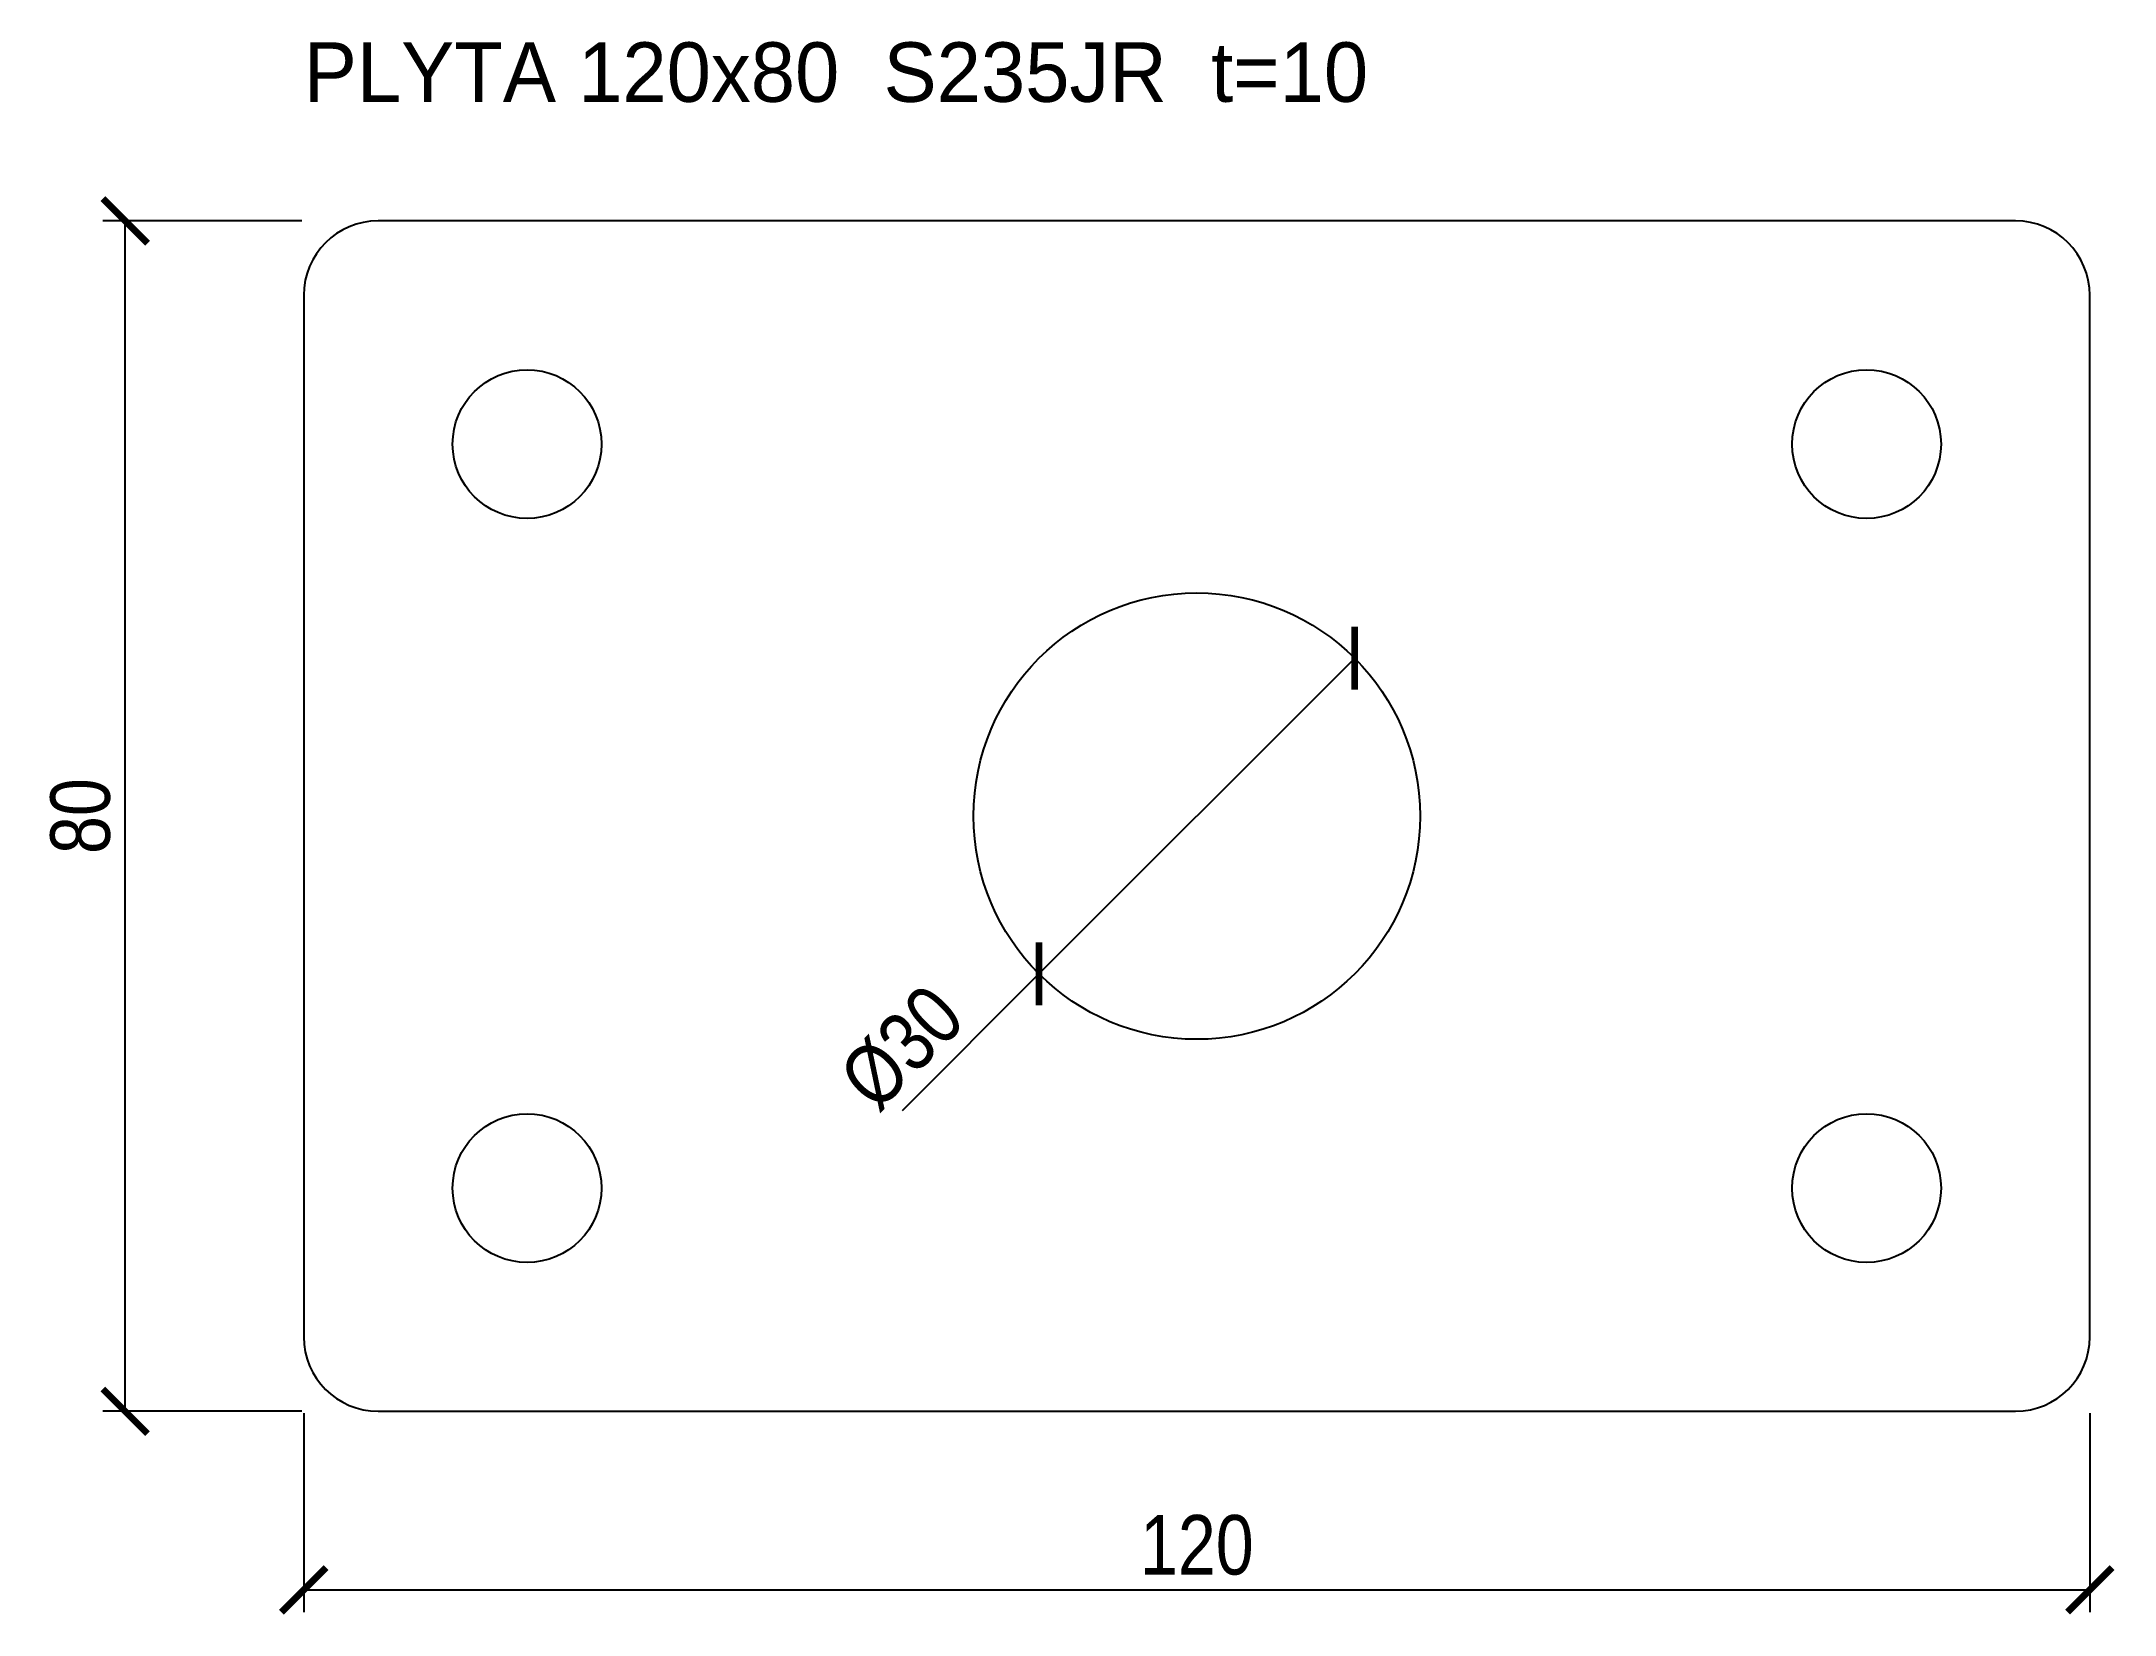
# Model space of a CAD drawing. Header units: millimetres. Extents: x -18 to 122, y -14 to 92.
import ezdxf

# ---------------------------------------------------------------- set-up
doc = ezdxf.new("R2010")
doc.units = ezdxf.units.MM
doc.layers.add('CONTOUR', color=7, linetype='Continuous')
doc.layers.add('DIMS', color=7, linetype='Continuous')
doc.styles.add('OpenSansCondensed-Light', font='OpenSansCondensed-Light.ttf')
doc.dimstyles.new('EZDXF', dxfattribs={"dimtxt": 0.25, "dimasz": 0.175, "dimexe": 0.375, "dimexo": 0.125, "dimgap": 0.1, "dimtad": 1, "dimlfac": 100, "dimzin": 12, "dimdsep": 46, "dimtxsty": 'OpenSansCondensed-Light', "dimblk": 'ARCHTICK', "dimcen": 2.5, "dimazin": 3, "dimtfac": 0.5, "dimtmove": 2, "dimatfit": 3})

# ---------------------------------------------------------------- blocks, each defined once
blk = doc.blocks.new('_ARCHTICK')
at = {"color": 0, "linetype": 'BYBLOCK', "const_width": 0.15}
blk.add_lwpolyline([(-0.5, -0.5), (0.5, 0.5)], dxfattribs=at)

msp = doc.modelspace()

# ---------------------------------------------------------------- linework, layer by layer
at = {"layer": 'CONTOUR'}
for points in [[(115, 80), (5, 80)], [(0, 75), (0, 5)], [(120, 5), (120, 75)], [(5, 0), (115, 0)]]:
    msp.add_lwpolyline(points, dxfattribs=at)
for centre, radius in [((15, 65), 5), ((105, 65), 5), ((60, 40), 15), ((15, 15), 5), ((105, 15), 5)]:
    msp.add_circle(centre, radius, dxfattribs=at)
for centre, start, end in [((5, 75), 90, 180), ((115, 75), 0, 90), ((5, 5), 180, 270), ((115, 5), 270, 360)]:
    msp.add_arc(centre, 5, start, end, dxfattribs=at)

# ---------------------------------------------------------------- texts
at = {"layer": 'DIMS'}
msp.add_text('PLYTA 120x80  S235JR  t=10', height=4, dxfattribs=at).set_placement((0, 88))

# ---------------------------------------------------------------- dimensions: what is measured, and where the dimension line sits
msp.add_linear_dim(base=(-12, 0), p1=(0, 0), p2=(0, 80), angle=90, dimstyle='EZDXF', override={"dimtxt": 4, "dimasz": 3, "dimexe": 1.5, "dimgap": 1, "dimlfac": 1}, dxfattribs=at).render()
msp.add_diameter_dim_2p(p1=(70.607, 50.607), p2=(49.393, 29.393), dimstyle='EZDXF', override={"dimtxt": 4, "dimasz": 3, "dimexe": 1.5, "dimgap": 1, "dimlfac": 1}, dxfattribs=at).render()
msp.add_linear_dim(base=(0, -12), p1=(0, 0), p2=(120, 0), dimstyle='EZDXF', override={"dimtxt": 4, "dimasz": 3, "dimexe": 1.5, "dimgap": 1, "dimlfac": 1}, dxfattribs=at).render()

doc.saveas('drawing.dxf')
